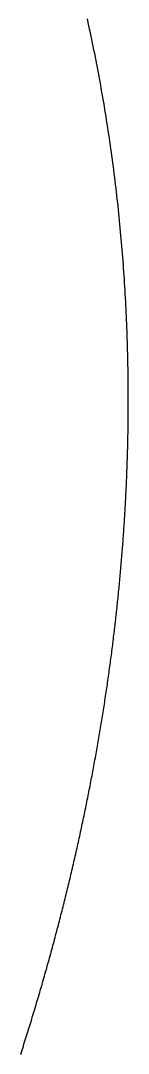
# Model space of a CAD drawing. Extents: x -14 to 314, y -178 to 13.
# Drawn here: x 216.3 to 217.43, y -113 to -102.08 of the extents above; entities that cross this region are included whole.
import ezdxf

# ---------------------------------------------------------------- set-up
doc = ezdxf.new("R2010")
doc.units = 0
doc.layers.add('BLACK', color=7, linetype='CONTINUOUS')

msp = doc.modelspace()

# ---------------------------------------------------------------- linework, layer by layer
at = {"layer": 'BLACK', "linetype": 'CONTINUOUS'}
for p, q in [((217.009999, -102.098041), (217.001944, -102.061611)), ((217.017979, -102.134509), (217.009999, -102.098041)), ((217.025887, -102.171015), (217.017979, -102.134509)), ((217.03372, -102.207558), (217.025887, -102.171015)), ((217.04148, -102.244139), (217.03372, -102.207558)), ((217.049166, -102.280758), (217.04148, -102.244139)), ((217.056777, -102.317413), (217.049166, -102.280758)), ((217.064315, -102.354106), (217.056777, -102.317413)), ((217.071779, -102.390836), (217.064315, -102.354106)), ((217.079169, -102.427603), (217.071779, -102.390836)), ((217.086484, -102.464407), (217.079169, -102.427603)), ((217.093726, -102.501247), (217.086484, -102.464407)), ((217.100893, -102.538125), (217.093726, -102.501247)), ((217.107985, -102.575038), (217.100893, -102.538125)), ((217.115003, -102.611988), (217.107985, -102.575038)), ((217.121947, -102.648975), (217.115003, -102.611988)), ((217.128816, -102.685997), (217.121947, -102.648975)), ((217.13561, -102.723056), (217.128816, -102.685997)), ((217.14233, -102.760151), (217.13561, -102.723056)), ((217.148974, -102.797282), (217.14233, -102.760151)), ((217.155544, -102.834448), (217.148974, -102.797282)), ((217.162039, -102.87165), (217.155544, -102.834448)), ((217.168459, -102.908888), (217.162039, -102.87165)), ((217.174804, -102.946162), (217.168459, -102.908888)), ((217.181074, -102.98347), (217.174804, -102.946162)), ((217.187268, -103.020814), (217.181074, -102.98347)), ((217.193388, -103.058193), (217.187268, -103.020814)), ((217.199432, -103.095607), (217.193388, -103.058193)), ((217.2054, -103.133057), (217.199432, -103.095607)), ((217.211294, -103.170541), (217.2054, -103.133057)), ((217.217111, -103.20806), (217.211294, -103.170541)), ((217.222853, -103.245613), (217.217111, -103.20806)), ((217.22852, -103.283201), (217.222853, -103.245613)), ((217.23411, -103.320824), (217.22852, -103.283201)), ((217.239625, -103.358481), (217.23411, -103.320824)), ((217.245064, -103.396172), (217.239625, -103.358481)), ((217.250427, -103.433897), (217.245064, -103.396172)), ((217.255715, -103.471657), (217.250427, -103.433897)), ((217.260926, -103.50945), (217.255715, -103.471657)), ((217.266061, -103.547277), (217.260926, -103.50945)), ((217.27112, -103.585139), (217.266061, -103.547277)), ((217.276103, -103.623033), (217.27112, -103.585139)), ((217.281009, -103.660962), (217.276103, -103.623033)), ((217.285839, -103.698924), (217.281009, -103.660962)), ((217.290593, -103.736919), (217.285839, -103.698924)), ((217.29527, -103.774948), (217.290593, -103.736919)), ((217.299871, -103.813009), (217.29527, -103.774948)), ((217.304395, -103.851104), (217.299871, -103.813009)), ((217.308843, -103.889232), (217.304395, -103.851104)), ((217.313213, -103.927393), (217.308843, -103.889232)), ((217.317507, -103.965587), (217.313213, -103.927393)), ((217.321725, -104.003813), (217.317507, -103.965587)), ((217.325865, -104.042072), (217.321725, -104.003813)), ((217.329928, -104.080364), (217.325865, -104.042072)), ((217.333915, -104.118688), (217.329928, -104.080364)), ((217.337824, -104.157045), (217.333915, -104.118688)), ((217.341656, -104.195433), (217.337824, -104.157045)), ((217.345411, -104.233854), (217.341656, -104.195433)), ((217.349089, -104.272307), (217.345411, -104.233854)), ((217.352689, -104.310792), (217.349089, -104.272307)), ((217.356212, -104.349309), (217.352689, -104.310792)), ((217.359658, -104.387858), (217.356212, -104.349309)), ((217.363026, -104.426438), (217.359658, -104.387858)), ((217.366317, -104.465051), (217.363026, -104.426438)), ((217.36953, -104.503694), (217.366317, -104.465051)), ((217.372665, -104.54237), (217.36953, -104.503694)), ((217.375723, -104.581076), (217.372665, -104.54237)), ((217.378703, -104.619814), (217.375723, -104.581076)), ((217.381605, -104.658583), (217.378703, -104.619814)), ((217.384429, -104.697383), (217.381605, -104.658583)), ((217.387175, -104.736214), (217.384429, -104.697383)), ((217.389843, -104.775076), (217.387175, -104.736214)), ((217.392433, -104.813969), (217.389843, -104.775076)), ((217.394945, -104.852893), (217.392433, -104.813969)), ((217.397378, -104.891848), (217.394945, -104.852893)), ((217.399734, -104.930833), (217.397378, -104.891848)), ((217.402011, -104.969848), (217.399734, -104.930833)), ((217.40421, -105.008894), (217.402011, -104.969848)), ((217.40633, -105.04797), (217.40421, -105.008894)), ((217.408372, -105.087077), (217.40633, -105.04797)), ((217.410335, -105.126214), (217.408372, -105.087077)), ((217.41222, -105.165381), (217.410335, -105.126214)), ((217.414026, -105.204577), (217.41222, -105.165381)), ((217.415754, -105.243804), (217.414026, -105.204577)), ((217.417402, -105.283061), (217.415754, -105.243804)), ((217.418972, -105.322347), (217.417402, -105.283061)), ((217.420463, -105.361663), (217.418972, -105.322347)), ((217.421875, -105.401009), (217.420463, -105.361663)), ((217.423208, -105.440384), (217.421875, -105.401009)), ((217.424462, -105.479789), (217.423208, -105.440384)), ((217.425636, -105.519223), (217.424462, -105.479789)), ((217.426732, -105.558686), (217.425636, -105.519223)), ((217.427748, -105.598179), (217.426732, -105.558686)), ((217.428686, -105.6377), (217.427748, -105.598179)), ((217.429543, -105.677251), (217.428686, -105.6377)), ((217.430322, -105.71683), (217.429543, -105.677251)), ((217.431021, -105.756439), (217.430322, -105.71683)), ((217.43164, -105.796076), (217.431021, -105.756439)), ((217.43218, -105.835742), (217.43164, -105.796076)), ((217.43264, -105.875437), (217.43218, -105.835742)), ((217.433021, -105.91516), (217.43264, -105.875437)), ((217.433321, -105.954911), (217.433021, -105.91516)), ((217.433542, -105.994692), (217.433321, -105.954911)), ((217.433683, -106.0345), (217.433542, -105.994692)), ((217.433745, -106.074337), (217.433683, -106.0345)), ((217.433726, -106.114202), (217.433745, -106.074337)), ((217.433189, -106.233965), (217.433448, -106.194016)), ((217.433448, -106.194016), (217.433627, -106.154095)), ((217.433627, -106.154095), (217.433726, -106.114202)), ((217.431931, -106.353979), (217.432431, -106.313946)), ((217.432431, -106.313946), (217.43285, -106.273942)), ((217.43285, -106.273942), (217.433189, -106.233965)), ((217.43069, -106.434126), (217.431351, -106.394039)), ((217.431351, -106.394039), (217.431931, -106.353979)), ((217.428226, -106.554554), (217.429128, -106.514384)), ((217.429128, -106.514384), (217.429949, -106.474242)), ((217.429949, -106.474242), (217.43069, -106.434126)), ((217.425036, -106.675228), (217.42618, -106.634976)), ((217.42618, -106.634976), (217.427243, -106.594752)), ((217.427243, -106.594752), (217.428226, -106.554554)), ((217.421821, -106.775974), (217.422505, -106.755812)), ((217.422505, -106.755812), (217.423168, -106.735655)), ((217.423168, -106.735655), (217.423811, -106.715507)), ((217.423811, -106.715507), (217.424433, -106.695363)), ((217.424433, -106.695363), (217.425036, -106.675228)), ((217.418101, -106.876891), (217.418886, -106.856693)), ((217.418886, -106.856693), (217.41965, -106.836505)), ((217.41965, -106.836505), (217.420394, -106.81632)), ((217.420394, -106.81632), (217.421118, -106.796145)), ((217.421118, -106.796145), (217.421821, -106.775974)), ((217.413874, -106.977973), (217.41476, -106.957744)), ((217.41476, -106.957744), (217.415626, -106.93752)), ((217.415626, -106.93752), (217.416471, -106.917304)), ((217.416471, -106.917304), (217.417297, -106.897093)), ((217.417297, -106.897093), (217.418101, -106.876891)), ((217.408132, -107.099491), (217.40914, -107.079223)), ((217.40914, -107.079223), (217.410127, -107.058959)), ((217.410127, -107.058959), (217.411095, -107.038703)), ((217.411095, -107.038703), (217.412042, -107.018452)), ((217.412042, -107.018452), (217.412968, -106.998211)), ((217.412968, -106.998211), (217.413874, -106.977973)), ((217.402787, -107.200939), (217.403897, -107.180635)), ((217.403897, -107.180635), (217.404986, -107.160341)), ((217.404986, -107.160341), (217.406055, -107.14005)), ((217.406055, -107.14005), (217.407104, -107.119769)), ((217.407104, -107.119769), (217.408132, -107.099491)), ((217.3957, -107.322891), (217.396932, -107.302548)), ((217.396932, -107.302548), (217.398144, -107.282214)), ((217.398144, -107.282214), (217.399335, -107.261884)), ((217.399335, -107.261884), (217.400506, -107.241563)), ((217.400506, -107.241563), (217.401657, -107.221247)), ((217.401657, -107.221247), (217.402787, -107.200939)), ((217.389232, -107.424695), (217.390567, -107.404322)), ((217.390567, -107.404322), (217.391881, -107.383953)), ((217.391881, -107.383953), (217.393174, -107.363593)), ((217.393174, -107.363593), (217.394447, -107.343238)), ((217.394447, -107.343238), (217.3957, -107.322891)), ((217.382253, -107.526662), (217.38369, -107.506255)), ((217.38369, -107.506255), (217.385106, -107.485856)), ((217.385106, -107.485856), (217.386502, -107.465462)), ((217.386502, -107.465462), (217.387877, -107.445076)), ((217.387877, -107.445076), (217.389232, -107.424695)), ((217.373202, -107.649233), (217.374762, -107.628788)), ((217.374762, -107.628788), (217.376301, -107.608351)), ((217.376301, -107.608351), (217.37782, -107.587918)), ((217.37782, -107.587918), (217.379318, -107.567494)), ((217.379318, -107.567494), (217.380796, -107.547074)), ((217.380796, -107.547074), (217.382253, -107.526662)), ((217.365094, -107.75155), (217.366757, -107.731075)), ((217.366757, -107.731075), (217.368399, -107.710604)), ((217.368399, -107.710604), (217.37002, -107.690141)), ((217.37002, -107.690141), (217.371621, -107.669683)), ((217.371621, -107.669683), (217.373202, -107.649233)), ((217.356472, -107.854027), (217.358237, -107.833518)), ((217.358237, -107.833518), (217.359982, -107.813018)), ((217.359982, -107.813018), (217.361707, -107.792521)), ((217.361707, -107.792521), (217.363411, -107.772034)), ((217.363411, -107.772034), (217.365094, -107.75155)), ((217.345445, -107.977205), (217.347334, -107.956658)), ((217.347334, -107.956658), (217.349203, -107.936121)), ((217.349203, -107.936121), (217.351051, -107.915587)), ((217.351051, -107.915587), (217.352878, -107.895061)), ((217.352878, -107.895061), (217.354685, -107.87454)), ((217.354685, -107.87454), (217.356472, -107.854027)), ((217.335687, -108.080024), (217.33768, -108.059449)), ((217.33768, -108.059449), (217.339652, -108.038877)), ((217.339652, -108.038877), (217.341604, -108.018314)), ((217.341604, -108.018314), (217.343535, -107.997755)), ((217.343535, -107.997755), (217.345445, -107.977205)), ((217.325413, -108.183), (217.327509, -108.162391)), ((217.327509, -108.162391), (217.329585, -108.141791)), ((217.329585, -108.141791), (217.33164, -108.121195)), ((217.33164, -108.121195), (217.333674, -108.100608)), ((217.333674, -108.100608), (217.335687, -108.080024)), ((217.31462, -108.286127), (217.31682, -108.265491)), ((217.31682, -108.265491), (217.318999, -108.244857)), ((217.318999, -108.244857), (217.321158, -108.224233)), ((217.321158, -108.224233), (217.323296, -108.203612)), ((217.323296, -108.203612), (217.325413, -108.183)), ((217.300983, -108.410084), (217.303308, -108.38941)), ((217.303308, -108.38941), (217.305612, -108.368741)), ((217.305612, -108.368741), (217.307895, -108.348079)), ((217.307895, -108.348079), (217.310158, -108.327422)), ((217.310158, -108.327422), (217.312399, -108.306773)), ((217.312399, -108.306773), (217.31462, -108.286127)), ((217.289047, -108.513549), (217.291476, -108.492843)), ((217.291476, -108.492843), (217.293884, -108.472145)), ((217.293884, -108.472145), (217.296272, -108.451451)), ((217.296272, -108.451451), (217.298638, -108.430766)), ((217.298638, -108.430766), (217.300983, -108.410084)), ((217.27659, -108.617163), (217.279123, -108.596429)), ((217.279123, -108.596429), (217.281636, -108.575699)), ((217.281636, -108.575699), (217.284127, -108.554977)), ((217.284127, -108.554977), (217.286598, -108.534259)), ((217.286598, -108.534259), (217.289047, -108.513549)), ((217.260953, -108.741698), (217.263611, -108.720929)), ((217.263611, -108.720929), (217.266249, -108.700162)), ((217.266249, -108.700162), (217.268865, -108.679405)), ((217.268865, -108.679405), (217.271461, -108.658651)), ((217.271461, -108.658651), (217.274036, -108.637905)), ((217.274036, -108.637905), (217.27659, -108.617163)), ((217.247346, -108.845643), (217.250109, -108.824841)), ((217.250109, -108.824841), (217.252851, -108.804048)), ((217.252851, -108.804048), (217.255573, -108.783258)), ((217.255573, -108.783258), (217.258273, -108.762476)), ((217.258273, -108.762476), (217.260953, -108.741698)), ((217.233215, -108.949733), (217.236083, -108.928904)), ((217.236083, -108.928904), (217.23893, -108.908079)), ((217.23893, -108.908079), (217.241756, -108.887262)), ((217.241756, -108.887262), (217.244561, -108.866448)), ((217.244561, -108.866448), (217.247346, -108.845643)), ((217.218559, -109.053973), (217.221532, -109.033112)), ((217.221532, -109.033112), (217.224484, -109.01226)), ((217.224484, -109.01226), (217.227416, -108.991411)), ((217.227416, -108.991411), (217.230326, -108.97057)), ((217.230326, -108.97057), (217.233215, -108.949733)), ((217.200278, -109.179252), (217.203377, -109.158356)), ((217.203377, -109.158356), (217.206456, -109.137469)), ((217.206456, -109.137469), (217.209513, -109.116585)), ((217.209513, -109.116585), (217.212549, -109.095709)), ((217.212549, -109.095709), (217.215565, -109.074837)), ((217.215565, -109.074837), (217.218559, -109.053973)), ((217.184464, -109.28381), (217.187669, -109.262887)), ((217.187669, -109.262887), (217.190853, -109.241969)), ((217.190853, -109.241969), (217.194015, -109.221058)), ((217.194015, -109.221058), (217.197157, -109.200151)), ((217.197157, -109.200151), (217.200278, -109.179252)), ((217.168122, -109.388514), (217.171433, -109.36756)), ((217.171433, -109.36756), (217.174722, -109.346615)), ((217.174722, -109.346615), (217.17799, -109.325674)), ((217.17799, -109.325674), (217.181238, -109.30474)), ((217.181238, -109.30474), (217.184464, -109.28381)), ((217.151251, -109.493359), (217.154668, -109.472379)), ((217.154668, -109.472379), (217.158063, -109.451403)), ((217.158063, -109.451403), (217.161437, -109.430435)), ((217.161437, -109.430435), (217.16479, -109.40947)), ((217.16479, -109.40947), (217.168122, -109.388514)), ((217.133851, -109.598349), (217.137373, -109.577339)), ((217.137373, -109.577339), (217.140874, -109.556336)), ((217.140874, -109.556336), (217.144355, -109.535337)), ((217.144355, -109.535337), (217.147813, -109.514346)), ((217.147813, -109.514346), (217.151251, -109.493359)), ((217.112269, -109.724522), (217.115919, -109.703478)), ((217.115919, -109.703478), (217.119548, -109.682442)), ((217.119548, -109.682442), (217.123156, -109.661409)), ((217.123156, -109.661409), (217.126742, -109.640384)), ((217.126742, -109.640384), (217.130307, -109.619362)), ((217.130307, -109.619362), (217.133851, -109.598349)), ((217.0937, -109.82982), (217.097456, -109.80875)), ((217.097456, -109.80875), (217.101192, -109.787684)), ((217.101192, -109.787684), (217.104905, -109.766625)), ((217.104905, -109.766625), (217.108598, -109.74557)), ((217.108598, -109.74557), (217.112269, -109.724522)), ((217.074598, -109.93526), (217.078461, -109.91416)), ((217.078461, -109.91416), (217.082303, -109.893068)), ((217.082303, -109.893068), (217.086123, -109.871979)), ((217.086123, -109.871979), (217.089922, -109.850898)), ((217.089922, -109.850898), (217.0937, -109.82982)), ((217.054962, -110.040837), (217.058932, -110.019711)), ((217.058932, -110.019711), (217.06288, -109.998589)), ((217.06288, -109.998589), (217.066807, -109.977475)), ((217.066807, -109.977475), (217.070713, -109.956364)), ((217.070713, -109.956364), (217.074598, -109.93526)), ((217.034791, -110.146554), (217.038868, -110.125399)), ((217.038868, -110.125399), (217.042924, -110.104251)), ((217.042924, -110.104251), (217.046958, -110.083107)), ((217.046958, -110.083107), (217.05097, -110.06197)), ((217.05097, -110.06197), (217.054962, -110.040837)), ((217.014085, -110.252406), (217.018269, -110.231226)), ((217.018269, -110.231226), (217.022432, -110.210049)), ((217.022432, -110.210049), (217.026573, -110.188879)), ((217.026573, -110.188879), (217.030693, -110.167713)), ((217.030693, -110.167713), (217.034791, -110.146554)), ((216.988529, -110.37961), (216.992842, -110.358397)), ((216.992842, -110.358397), (216.997134, -110.337187)), ((216.997134, -110.337187), (217.001404, -110.315985)), ((217.001404, -110.315985), (217.005652, -110.294786)), ((217.005652, -110.294786), (217.009879, -110.273594)), ((217.009879, -110.273594), (217.014085, -110.252406)), ((216.966641, -110.485764), (216.971062, -110.464521)), ((216.971062, -110.464521), (216.975461, -110.443287)), ((216.975461, -110.443287), (216.979838, -110.422055)), ((216.979838, -110.422055), (216.984194, -110.400831)), ((216.984194, -110.400831), (216.988529, -110.37961)), ((216.944214, -110.59205), (216.948742, -110.570783)), ((216.948742, -110.570783), (216.953249, -110.549519)), ((216.953249, -110.549519), (216.957735, -110.528263)), ((216.957735, -110.528263), (216.962199, -110.507009)), ((216.962199, -110.507009), (216.966641, -110.485764)), ((216.921247, -110.698472), (216.925884, -110.677176)), ((216.925884, -110.677176), (216.930499, -110.655888)), ((216.930499, -110.655888), (216.935092, -110.634602)), ((216.935092, -110.634602), (216.939664, -110.613324)), ((216.939664, -110.613324), (216.944214, -110.59205)), ((216.89774, -110.805025), (216.902484, -110.783705)), ((216.902484, -110.783705), (216.907208, -110.762388)), ((216.907208, -110.762388), (216.911909, -110.741078)), ((216.911909, -110.741078), (216.916589, -110.719771)), ((216.916589, -110.719771), (216.921247, -110.698472)), ((216.87369, -110.911713), (216.878544, -110.890364)), ((216.878544, -110.890364), (216.883375, -110.869023)), ((216.883375, -110.869023), (216.888185, -110.847684)), ((216.888185, -110.847684), (216.892973, -110.826353)), ((216.892973, -110.826353), (216.89774, -110.805025)), ((216.849099, -111.01853), (216.854061, -110.997157)), ((216.854061, -110.997157), (216.859001, -110.975787)), ((216.859001, -110.975787), (216.863919, -110.954425)), ((216.863919, -110.954425), (216.868816, -110.933065)), ((216.868816, -110.933065), (216.87369, -110.911713)), ((216.823963, -111.12548), (216.829034, -111.104079)), ((216.829034, -111.104079), (216.834083, -111.082685)), ((216.834083, -111.082685), (216.83911, -111.061294)), ((216.83911, -111.061294), (216.844115, -111.039911)), ((216.844115, -111.039911), (216.849099, -111.01853)), ((216.798283, -111.232559), (216.803463, -111.211134)), ((216.803463, -111.211134), (216.808621, -111.189711)), ((216.808621, -111.189711), (216.813756, -111.168297)), ((216.813756, -111.168297), (216.818871, -111.146885)), ((216.818871, -111.146885), (216.823963, -111.12548)), ((216.766747, -111.361225), (216.772057, -111.339768)), ((216.772057, -111.339768), (216.777346, -111.318315)), ((216.777346, -111.318315), (216.782613, -111.296869)), ((216.782613, -111.296869), (216.787858, -111.275427)), ((216.787858, -111.275427), (216.793081, -111.253991)), ((216.793081, -111.253991), (216.798283, -111.232559)), ((216.739864, -111.468588), (216.745285, -111.447105)), ((216.745285, -111.447105), (216.750683, -111.425628)), ((216.750683, -111.425628), (216.756059, -111.404154)), ((216.756059, -111.404154), (216.761414, -111.382688)), ((216.761414, -111.382688), (216.766747, -111.361225)), ((216.712434, -111.576078), (216.717964, -111.554571)), ((216.717964, -111.554571), (216.723472, -111.533067)), ((216.723472, -111.533067), (216.728958, -111.511569)), ((216.728958, -111.511569), (216.734422, -111.490075)), ((216.734422, -111.490075), (216.739864, -111.468588)), ((216.684455, -111.683697), (216.690095, -111.662162)), ((216.690095, -111.662162), (216.695713, -111.640634)), ((216.695713, -111.640634), (216.701309, -111.61911)), ((216.701309, -111.61911), (216.706882, -111.597592)), ((216.706882, -111.597592), (216.712434, -111.576078)), ((216.655927, -111.79144), (216.661676, -111.769882)), ((216.661676, -111.769882), (216.667404, -111.748327)), ((216.667404, -111.748327), (216.67311, -111.726779)), ((216.67311, -111.726779), (216.678794, -111.705234)), ((216.678794, -111.705234), (216.684455, -111.683697)), ((216.626846, -111.89931), (216.632707, -111.877725)), ((216.632707, -111.877725), (216.638545, -111.856147)), ((216.638545, -111.856147), (216.644361, -111.834572)), ((216.644361, -111.834572), (216.650154, -111.813004)), ((216.650154, -111.813004), (216.655927, -111.79144)), ((216.597215, -112.007303), (216.603185, -111.985695)), ((216.603185, -111.985695), (216.609134, -111.964091)), ((216.609134, -111.964091), (216.61506, -111.942493)), ((216.61506, -111.942493), (216.620965, -111.920898)), ((216.620965, -111.920898), (216.626846, -111.89931)), ((216.56703, -112.115423), (216.573111, -112.093788)), ((216.573111, -112.093788), (216.57917, -112.07216)), ((216.57917, -112.07216), (216.585207, -112.050536)), ((216.585207, -112.050536), (216.591222, -112.028918)), ((216.591222, -112.028918), (216.597215, -112.007303)), ((216.536291, -112.223664), (216.542483, -112.202006)), ((216.542483, -112.202006), (216.548653, -112.180352)), ((216.548653, -112.180352), (216.5548, -112.158705)), ((216.5548, -112.158705), (216.560926, -112.13706)), ((216.560926, -112.13706), (216.56703, -112.115423)), ((216.504996, -112.332029), (216.5113, -112.310345)), ((216.5113, -112.310345), (216.517581, -112.288669)), ((216.517581, -112.288669), (216.52384, -112.266995)), ((216.52384, -112.266995), (216.530076, -112.245328)), ((216.530076, -112.245328), (216.536291, -112.223664)), ((216.473146, -112.440515), (216.47956, -112.418809)), ((216.47956, -112.418809), (216.485953, -112.397105)), ((216.485953, -112.397105), (216.492323, -112.375409)), ((216.492323, -112.375409), (216.498671, -112.353716)), ((216.498671, -112.353716), (216.504996, -112.332029)), ((216.440738, -112.549124), (216.447264, -112.527391)), ((216.447264, -112.527391), (216.453768, -112.505666)), ((216.453768, -112.505666), (216.46025, -112.483943)), ((216.46025, -112.483943), (216.466709, -112.462228)), ((216.466709, -112.462228), (216.473146, -112.440515)), ((216.407772, -112.657851), (216.41441, -112.636097)), ((216.41441, -112.636097), (216.421026, -112.614345)), ((216.421026, -112.614345), (216.427619, -112.592601)), ((216.427619, -112.592601), (216.43419, -112.570859)), ((216.43419, -112.570859), (216.440738, -112.549124)), ((216.374246, -112.766701), (216.380996, -112.744921)), ((216.380996, -112.744921), (216.387724, -112.723147)), ((216.387724, -112.723147), (216.394429, -112.701376)), ((216.394429, -112.701376), (216.401112, -112.679612)), ((216.401112, -112.679612), (216.407772, -112.657851)), ((216.340161, -112.875668), (216.347022, -112.853866)), ((216.347022, -112.853866), (216.353862, -112.832066)), ((216.353862, -112.832066), (216.360679, -112.810274)), ((216.360679, -112.810274), (216.367474, -112.788484)), ((216.367474, -112.788484), (216.374246, -112.766701)), ((216.305513, -112.984755), (216.312488, -112.962928)), ((216.312488, -112.962928), (216.319439, -112.941106)), ((216.319439, -112.941106), (216.326369, -112.919288)), ((216.326369, -112.919288), (216.333276, -112.897477)), ((216.333276, -112.897477), (216.340161, -112.875668)), ((216.298516, -113.006586), (216.305513, -112.984755))]:
    msp.add_line(p, q, dxfattribs=at)

doc.saveas('drawing.dxf')
